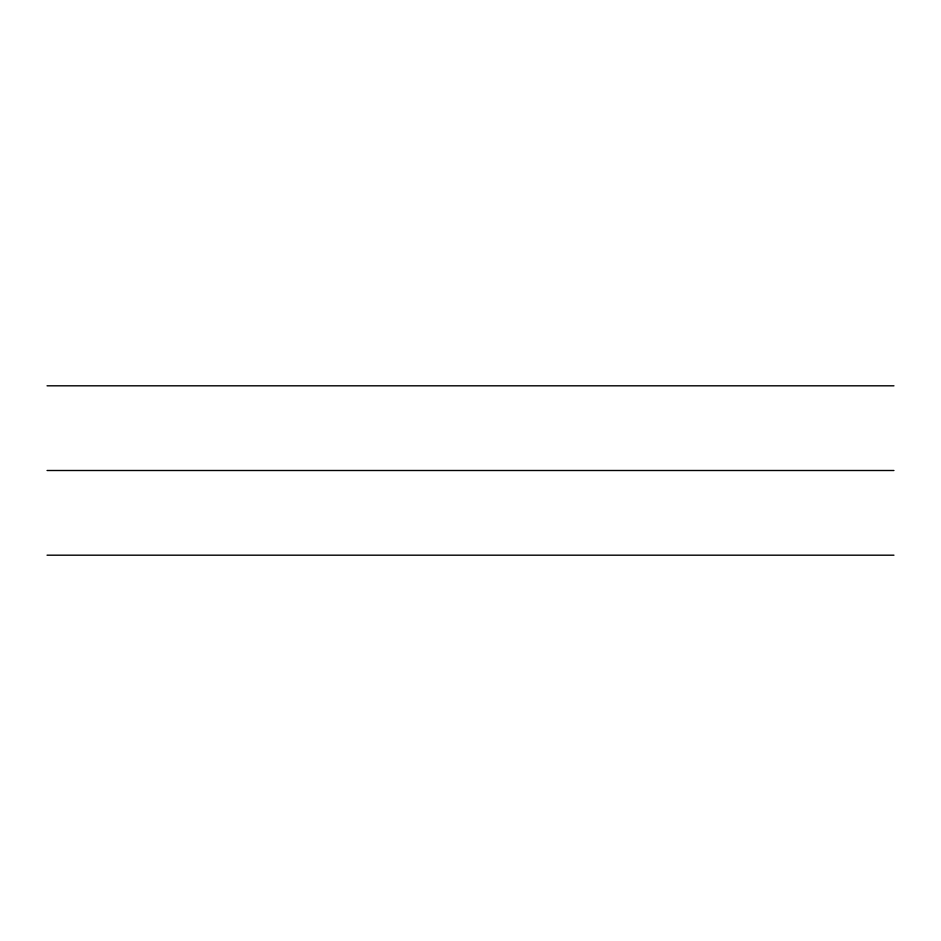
<?xml version="1.0" encoding="UTF-8"?>
<svg xmlns="http://www.w3.org/2000/svg" width="941" height="941" viewBox="0 0 941 941"><rect width="100%" height="100%" fill="white"/><g stroke="black" fill="none" stroke-linecap="round" stroke-linejoin="round"><path stroke-width="1.41" d="M47.05 385.81L893.95 385.81M47.05 470.5L893.95 470.5M47.05 555.19L893.95 555.19"/></g></svg>
